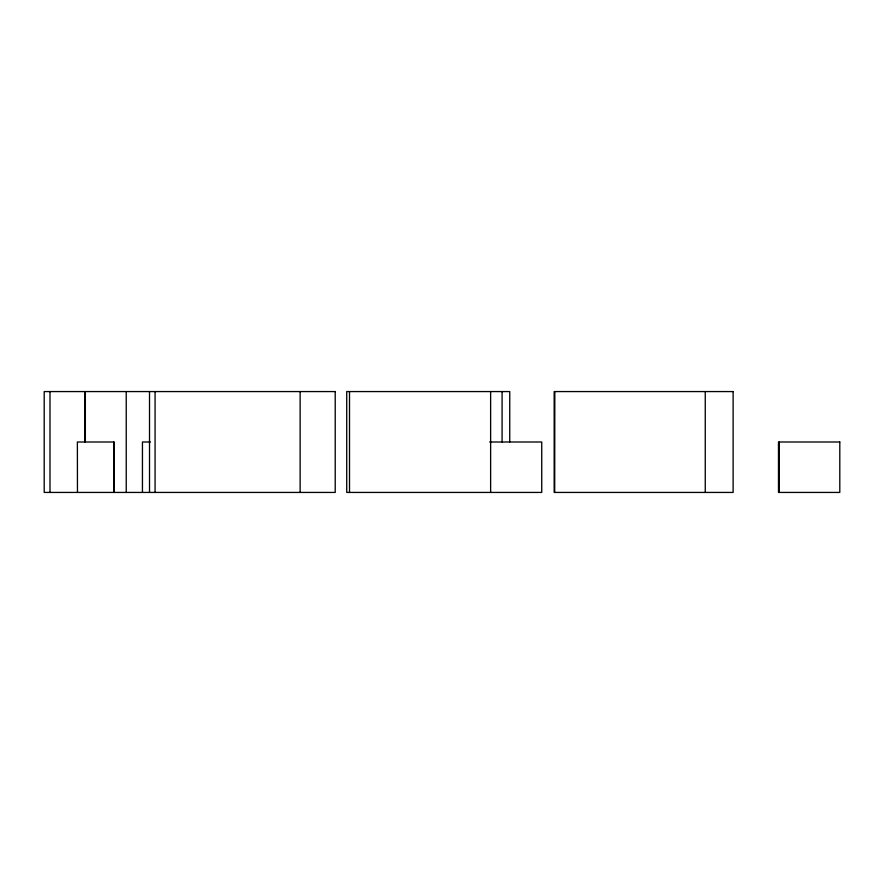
<?xml version="1.0" encoding="UTF-8"?>
<svg xmlns="http://www.w3.org/2000/svg" width="884" height="884" viewBox="0 0 884 884"><rect width="100%" height="100%" fill="white"/><g stroke="black" fill="none" stroke-linecap="round" stroke-linejoin="round"><path stroke-width="1.33" d="M150.479 442L142.446 442L142.446 492.432M489.67 442L541.737 442L541.737 492.432L346.727 492.432L346.727 391.568L509.748 391.568L509.748 442M779.191 442L779.191 492.432M705.255 391.568L705.255 492.432M554.821 391.568L554.699 492.432M502.09 391.568L502.09 442M490.631 391.568L490.631 492.432M349.512 391.568L349.512 492.432M300.129 391.568L300.129 492.432M155.076 391.568L155.076 492.432M149.518 391.568L149.518 492.432M126.235 391.568L126.235 492.432M114.124 492.432L114.124 442L77.372 442L77.46 492.432M113.804 442L113.804 492.432M85.35 391.568L85.35 442M84.798 391.568L84.798 442M49.99 391.568L49.99 492.432M335.213 391.568L44.2 391.568L44.2 492.432L335.213 492.432L335.213 391.568M733.123 391.568L554.169 391.568L554.169 492.432L733.123 492.432L733.123 391.568M839.8 442L778.484 442L778.484 492.432L839.8 492.432L839.8 442"/></g></svg>
